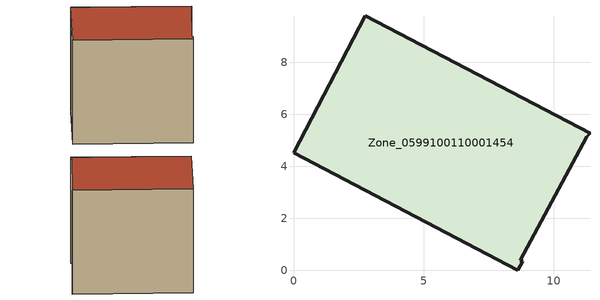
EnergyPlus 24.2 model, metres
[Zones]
Zone_0599100110001454
 floor ground (C_G): 11.39,5.26 11.28,5.14 8.72,0.39 8.8,0.35 8.62,0 0,4.52 2.76,9.79 z0
 wall outside (C_F): 11.28,5.14 11.39,5.26 2.76,9.79 0,4.52 8.62,0 8.8,0.35 8.72,0.39 11.28,5.14 z0:9.35
 roof outside (C_R): 8.8,0.35 8.72,0.39 11.28,5.14 11.39,5.26 2.76,9.79 0,4.52 8.62,0 z9.35
[BUILDING]
Pand.0599100110001454: North Axis=0; Terrain=City; Loads Convergence Tolerance Value=0.04; Temperature Convergence Tolerance Value=0.4; Solar Distribution=FullExterior; Maximum Number of Warmup Days=25; Minimum Number of Warmup Days=1
[Site:Location]
Rotterdam.The.Hague.AP_ZH_NLD Design_Conditions: Latitude=51.96; Longitude=4.45; Time Zone=1; Elevation=-4.5
[SITE:GROUNDTEMPERATURE:BUILDINGSURFACE]
18, 18, 18, 18, 18, 18, 18, 18, 18, 18, 18, 18
[MATERIAL] Thermal Absorptance=0.9; Solar Absorptance=0.7; Visible Absorptance=0.7
Name | Roughness | Thickness | Conductivity | Density | Specific Heat
G.TI.2015-2018 | MediumSmooth | 0.15 | 0.0428571 | 540 | 1210
F.TI.2015-2018 | Rough | 0.3 | 0.0666667 | 1920 | 840
R.TI.2015-2018 | MediumRough | 0.2 | 0.0333333 | 1500 | 1000
[CONSTRUCTION]
C_G: G.TI.2015-2018
C_F: F.TI.2015-2018
C_R: R.TI.2015-2018
[ZONE]
Zone_0599100110001454: Type=1; Multiplier=1; Ceiling Height=Autocalculate; Volume=Autocalculate; Floor Area=autocalculate; Part of Total Floor Area=Yes
[ZONEINFILTRATION:DESIGNFLOWRATE]
Infil_Zone_0599100110001454: Zone or ZoneList or Space or SpaceList=Zone_0599100110001454; Schedule=AlwaysOn; Design Flow Rate Calculation Method=Flow/Area; Flow Rate per Floor Area=0.0015; Constant Term Coefficient=1; Temperature Term Coefficient=0; Velocity Term Coefficient=0; Velocity Squared Term Coefficient=0
[HVACTEMPLATE:ZONE:IDEALLOADSAIRSYSTEM]
Zone_0599100110001454: Maximum Heating Supply Air Temperature=50; Minimum Cooling Supply Air Temperature=13; Maximum Heating Supply Air Humidity Ratio=0.0156; Minimum Cooling Supply Air Humidity Ratio=0.0077; Heating Limit=NoLimit; Cooling Limit=NoLimit; Dehumidification Control Type=ConstantSensibleHeatRatio; Cooling Sensible Heat Ratio=0.7; Dehumidification Setpoint=60; Humidification Control Type=None; Humidification Setpoint=30; Outdoor Air Method=None; Outdoor Air Flow Rate per Person=0.00944; Outdoor Air Flow Rate per Zone Floor Area=0; Outdoor Air Flow Rate per Zone=0; Demand Controlled Ventilation Type=None; Outdoor Air Economizer Type=NoEconomizer; Heat Recovery Type=None; Sensible Heat Recovery Effectiveness=0.7; Latent Heat Recovery Effectiveness=0.65
[ZONECONTROL:THERMOSTAT]
ThermostatControl_Zone_0599100110001454: Zone or ZoneList=Zone_0599100110001454; Control Type Schedule=DualSetpointControlType; Control 1=Thermostat_Zone_0599100110001454; Temperature Difference Between Cutout And Setpoint=0
[THERMOSTATSETPOINT:DUALSETPOINT]
Thermostat_Zone_0599100110001454: Heating Setpoint Temperature Schedule=HeatingSetpoint_Zone_0599100110001454; Cooling Setpoint Temperature Schedule=CoolingSetpoint_Zone_0599100110001454
[SCHEDULE:COMPACT]
HeatingSetpoint_Zone_0599100110001454: Through: 12/31, For: AllDays, Until: 24:00, 21
CoolingSetpoint_Zone_0599100110001454: Through: 12/31, For: AllDays, Until: 24:00, 24
DualSetpointControlType: Through: 12/31, For: AllDays, Until: 24:00, 4
AlwaysOn: Through: 12/31, For: AllDays, Until: 24:00, 1
